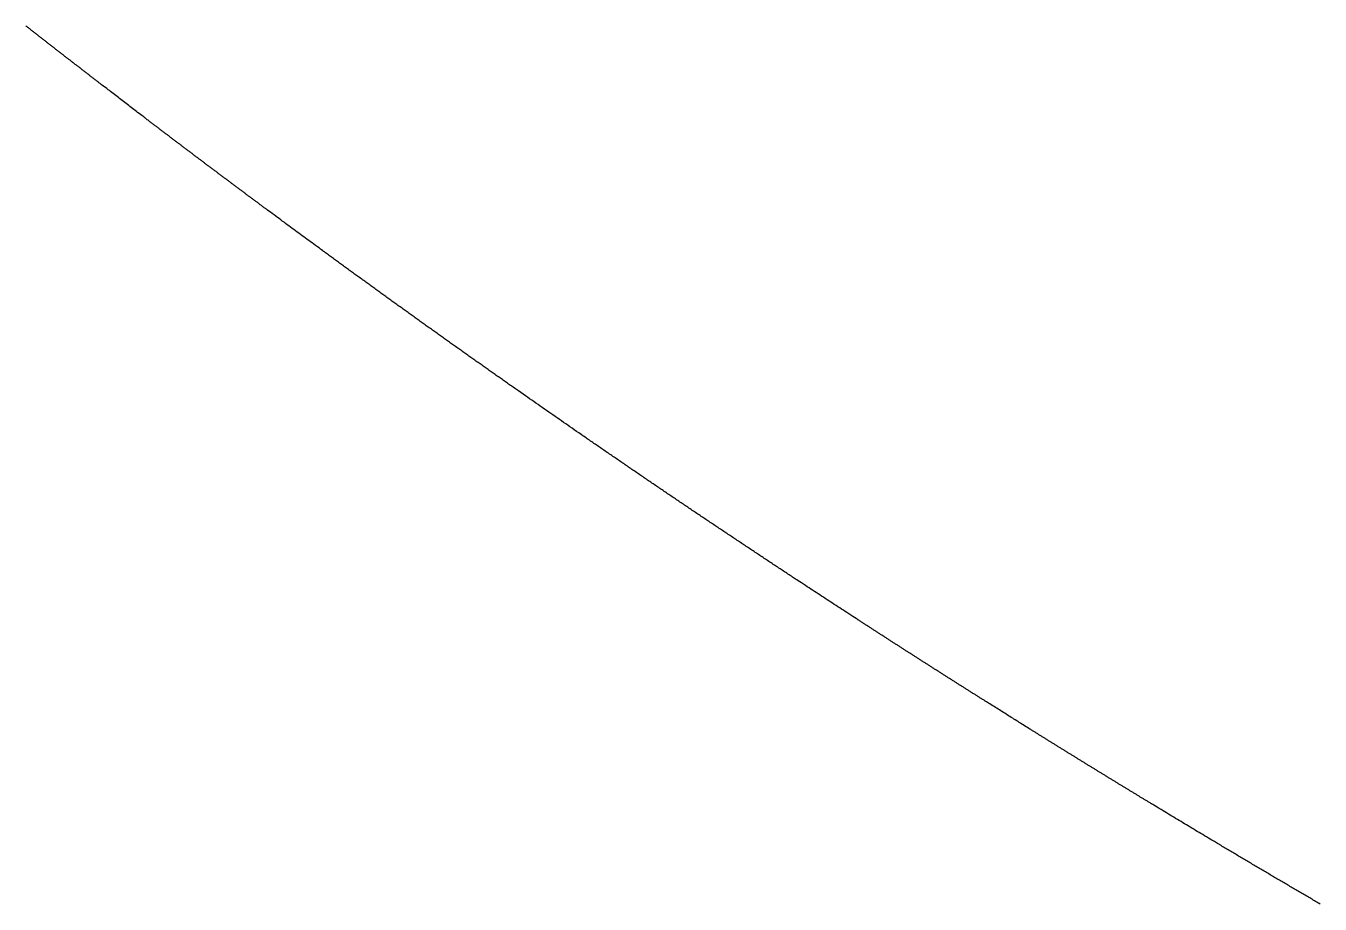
# Model space of a CAD drawing. Header units: millimetres. Extents: x 0 to 2438, y 0 to 1219.
# Drawn here: x 204.897 to 208.221, y 427.271 to 429.526 of the extents above; entities that cross this region are included whole.
import ezdxf

# ---------------------------------------------------------------- set-up
doc = ezdxf.new("R2010")
doc.units = ezdxf.units.MM
doc.layers.add('CUT_AIRCRAFT', color=7, linetype='Continuous')

msp = doc.modelspace()

# ---------------------------------------------------------------- linework, layer by layer
at = {"layer": 'CUT_AIRCRAFT'}
msp.add_lwpolyline([(208.2209, 427.2712), (208.2179, 427.2729), (208.2149, 427.2747), (208.2119, 427.2764), (208.2089, 427.2782), (208.2059, 427.28), (208.2029, 427.2817), (208.1999, 427.2835), (208.1969, 427.2852), (208.1939, 427.287), (208.1909, 427.2887), (208.1879, 427.2905), (208.1849, 427.2922), (208.1819, 427.294), (208.1789, 427.2957), (208.1759, 427.2975), (208.1729, 427.2993), (208.1699, 427.301), (208.1669, 427.3028), (208.1639, 427.3045), (208.1609, 427.3063), (208.1579, 427.308), (208.1549, 427.3098), (208.1519, 427.3116), (208.1489, 427.3133), (208.1459, 427.3151), (208.1429, 427.3168), (208.1399, 427.3186), (208.1369, 427.3204), (208.1339, 427.3221), (208.1309, 427.3239), (208.1279, 427.3256), (208.1249, 427.3274), (208.1219, 427.3292), (208.1189, 427.3309), (208.1159, 427.3327), (208.1129, 427.3345), (208.1099, 427.3362), (208.107, 427.338), (208.1039, 427.3398), (208.101, 427.3415), (208.098, 427.3433), (208.095, 427.345), (208.092, 427.3468), (208.089, 427.3486), (208.086, 427.3503), (208.083, 427.3521), (208.08, 427.3539), (208.077, 427.3556), (208.074, 427.3574), (208.071, 427.3592), (208.068, 427.361), (208.065, 427.3627), (208.062, 427.3645), (208.059, 427.3663), (208.056, 427.368), (208.0531, 427.3698), (208.0501, 427.3716), (208.0471, 427.3733), (208.0441, 427.3751), (208.0411, 427.3769), (208.0381, 427.3787), (208.0351, 427.3804), (208.0321, 427.3822), (208.0291, 427.384), (208.0261, 427.3858), (208.0231, 427.3875), (208.0202, 427.3893), (208.0172, 427.3911), (208.0142, 427.3929), (208.0112, 427.3946), (208.0082, 427.3964), (208.0052, 427.3982), (208.0022, 427.4), (207.9992, 427.4017), (207.9963, 427.4035), (207.9933, 427.4053), (207.9903, 427.4071), (207.9873, 427.4089), (207.9843, 427.4106), (207.9813, 427.4124), (207.9783, 427.4142), (207.9754, 427.416), (207.9724, 427.4177), (207.9694, 427.4195), (207.9664, 427.4213), (207.9633, 427.4231), (207.9603, 427.425), (207.9573, 427.4267), (207.9544, 427.4284), (207.9517, 427.43), (207.949, 427.4317), (207.946, 427.4335), (207.9425, 427.4356), (207.9384, 427.438), (207.9337, 427.4408), (207.9288, 427.4437), (207.9239, 427.4467), (207.9191, 427.4496), (207.9144, 427.4524), (207.9099, 427.4551), (207.9053, 427.4579), (207.9007, 427.4606), (207.896, 427.4634), (207.8913, 427.4662), (207.8867, 427.469), (207.882, 427.4718), (207.8774, 427.4746), (207.8727, 427.4774), (207.8681, 427.4802), (207.8635, 427.483), (207.8588, 427.4858), (207.8542, 427.4886), (207.8495, 427.4914), (207.8448, 427.4942), (207.8402, 427.497), (207.8355, 427.4998), (207.8309, 427.5026), (207.8264, 427.5053), (207.8219, 427.508), (207.8173, 427.5108), (207.8124, 427.5138), (207.8072, 427.5169), (207.8022, 427.52), (207.7976, 427.5228), (207.7938, 427.525), (207.7912, 427.5266), (207.7895, 427.5276), (207.7883, 427.5284), (207.7872, 427.5291), (207.7858, 427.5299), (207.7841, 427.5309), (207.7823, 427.532), (207.7805, 427.5331), (207.7788, 427.5342), (207.7771, 427.5352), (207.7755, 427.5362), (207.7739, 427.5371), (207.7722, 427.5381), (207.7706, 427.5391), (207.7689, 427.5402), (207.7672, 427.5412), (207.7655, 427.5422), (207.7639, 427.5432), (207.7622, 427.5442), (207.7605, 427.5452), (207.7589, 427.5462), (207.7572, 427.5472), (207.7556, 427.5482), (207.7539, 427.5493), (207.7522, 427.5503), (207.7506, 427.5513), (207.7489, 427.5523), (207.7473, 427.5533), (207.7456, 427.5543), (207.7439, 427.5553), (207.7423, 427.5563), (207.7406, 427.5574), (207.7389, 427.5584), (207.7373, 427.5594), (207.7356, 427.5604), (207.7339, 427.5614), (207.7323, 427.5624), (207.7306, 427.5634), (207.729, 427.5644), (207.7273, 427.5654), (207.7256, 427.5665), (207.724, 427.5675), (207.7223, 427.5685), (207.7207, 427.5695), (207.719, 427.5705), (207.7173, 427.5715), (207.7157, 427.5725), (207.714, 427.5736), (207.7124, 427.5746), (207.7107, 427.5756), (207.709, 427.5766), (207.7074, 427.5776), (207.7057, 427.5786), (207.704, 427.5796), (207.7024, 427.5806), (207.7007, 427.5817), (207.6991, 427.5827), (207.6974, 427.5837), (207.6958, 427.5847), (207.6941, 427.5857), (207.6924, 427.5867), (207.6908, 427.5878), (207.6891, 427.5888), (207.6874, 427.5898), (207.6858, 427.5908), (207.6841, 427.5918), (207.6825, 427.5928), (207.6808, 427.5938), (207.6791, 427.5949), (207.6775, 427.5959), (207.6758, 427.5969), (207.6742, 427.5979), (207.6725, 427.5989), (207.6709, 427.5999), (207.6692, 427.601), (207.6675, 427.602), (207.6659, 427.603), (207.6642, 427.604), (207.6626, 427.605), (207.6609, 427.606), (207.6592, 427.6071), (207.6576, 427.6081), (207.6559, 427.6091), (207.6543, 427.6101), (207.6526, 427.6111), (207.6509, 427.6121), (207.6493, 427.6132), (207.6476, 427.6142), (207.646, 427.6152), (207.6443, 427.6162), (207.6427, 427.6172), (207.641, 427.6182), (207.6393, 427.6193), (207.6377, 427.6203), (207.636, 427.6213), (207.6344, 427.6223), (207.6327, 427.6233), (207.631, 427.6244), (207.6294, 427.6254), (207.6277, 427.6264), (207.6261, 427.6274), (207.6244, 427.6284), (207.6227, 427.6295), (207.6211, 427.6305), (207.6194, 427.6315), (207.6178, 427.6325), (207.6161, 427.6335), (207.6145, 427.6346), (207.6128, 427.6356), (207.6112, 427.6366), (207.6095, 427.6376), (207.6078, 427.6386), (207.6062, 427.6397), (207.6045, 427.6407), (207.6029, 427.6417), (207.6012, 427.6427), (207.5996, 427.6437), (207.5979, 427.6448), (207.5962, 427.6458), (207.5946, 427.6468), (207.5929, 427.6478), (207.5913, 427.6488), (207.5896, 427.6499), (207.588, 427.6509), (207.5863, 427.6519), (207.5847, 427.6529), (207.583, 427.654), (207.5813, 427.655), (207.5797, 427.656), (207.578, 427.657), (207.5764, 427.658), (207.5747, 427.6591), (207.5731, 427.6601), (207.5714, 427.6611), (207.5697, 427.6621), (207.5681, 427.6632), (207.5664, 427.6642), (207.5648, 427.6652), (207.5631, 427.6662), (207.5615, 427.6673), (207.5598, 427.6683), (207.5582, 427.6693), (207.5565, 427.6703), (207.5549, 427.6713), (207.5532, 427.6724), (207.5515, 427.6734), (207.5499, 427.6744), (207.5482, 427.6754), (207.5466, 427.6765), (207.5449, 427.6775), (207.5433, 427.6785), (207.5416, 427.6795), (207.54, 427.6806), (207.5383, 427.6816), (207.5367, 427.6826), (207.535, 427.6836), (207.5334, 427.6847), (207.5317, 427.6857), (207.53, 427.6867), (207.5284, 427.6877), (207.5267, 427.6888), (207.5251, 427.6898), (207.5234, 427.6908), (207.5218, 427.6918), (207.5201, 427.6929), (207.5185, 427.6939), (207.5168, 427.6949), (207.5152, 427.696), (207.5135, 427.697), (207.5119, 427.698), (207.5102, 427.699), (207.5086, 427.7001), (207.5069, 427.7011), (207.5052, 427.7021), (207.5036, 427.7031), (207.5019, 427.7042), (207.5003, 427.7052), (207.4986, 427.7062), (207.497, 427.7073), (207.4953, 427.7083), (207.4937, 427.7093), (207.4921, 427.7103), (207.4904, 427.7113), (207.4887, 427.7124), (207.487, 427.7135), (207.4853, 427.7145), (207.4836, 427.7156), (207.4821, 427.7165), (207.4808, 427.7173), (207.4794, 427.7182), (207.4777, 427.7193), (207.4755, 427.7206), (207.4726, 427.7224), (207.4692, 427.7245), (207.4656, 427.7268), (207.4618, 427.7291), (207.4583, 427.7314), (207.4548, 427.7335), (207.4515, 427.7356), (207.4482, 427.7377), (207.4448, 427.7398), (207.4414, 427.7419), (207.4379, 427.7441), (207.4345, 427.7462), (207.4311, 427.7484), (207.4276, 427.7505), (207.4242, 427.7527), (207.4208, 427.7548), (207.4174, 427.7569), (207.414, 427.7591), (207.4106, 427.7612), (207.4072, 427.7633), (207.4037, 427.7655), (207.4003, 427.7677), (207.3969, 427.7698), (207.3935, 427.7719), (207.3902, 427.774), (207.3868, 427.7761), (207.3834, 427.7783), (207.3799, 427.7805), (207.3762, 427.7828), (207.3725, 427.7851), (207.3691, 427.7872), (207.3662, 427.7891), (207.3639, 427.7905), (207.3622, 427.7916), (207.3606, 427.7926), (207.3592, 427.7935), (207.3575, 427.7945), (207.3558, 427.7956), (207.3539, 427.7968), (207.3521, 427.798), (207.3503, 427.7991), (207.3485, 427.8002), (207.3468, 427.8013), (207.3451, 427.8024), (207.3433, 427.8035), (207.3415, 427.8046), (207.3398, 427.8057), (207.338, 427.8068), (207.3362, 427.808), (207.3345, 427.8091), (207.3327, 427.8102), (207.331, 427.8113), (207.3292, 427.8124), (207.3274, 427.8135), (207.3257, 427.8146), (207.3239, 427.8157), (207.3221, 427.8169), (207.3204, 427.818), (207.3186, 427.8191), (207.3169, 427.8202), (207.3151, 427.8213), (207.3133, 427.8224), (207.3116, 427.8235), (207.3098, 427.8247), (207.3081, 427.8258), (207.3063, 427.8269), (207.3045, 427.828), (207.3028, 427.8291), (207.301, 427.8302), (207.2993, 427.8313), (207.2975, 427.8325), (207.2957, 427.8336), (207.294, 427.8347), (207.2922, 427.8358), (207.2904, 427.8369), (207.2887, 427.838), (207.2869, 427.8391), (207.2852, 427.8403), (207.2834, 427.8414), (207.2816, 427.8425), (207.2799, 427.8436), (207.2781, 427.8447), (207.2764, 427.8458), (207.2746, 427.847), (207.2728, 427.8481), (207.2711, 427.8492), (207.2693, 427.8503), (207.2676, 427.8514), (207.2658, 427.8525), (207.264, 427.8537), (207.2623, 427.8548), (207.2605, 427.8559), (207.2588, 427.857), (207.257, 427.8581), (207.2552, 427.8593), (207.2535, 427.8604), (207.2517, 427.8615), (207.25, 427.8626), (207.2482, 427.8637), (207.2465, 427.8648), (207.2447, 427.866), (207.2429, 427.8671), (207.2412, 427.8682), (207.2394, 427.8693), (207.2377, 427.8704), (207.2359, 427.8716), (207.2341, 427.8727), (207.2324, 427.8738), (207.2306, 427.8749), (207.2289, 427.876), (207.2271, 427.8772), (207.2254, 427.8783), (207.2236, 427.8794), (207.2218, 427.8805), (207.2201, 427.8816), (207.2183, 427.8828), (207.2166, 427.8839), (207.2148, 427.885), (207.2131, 427.8861), (207.2113, 427.8872), (207.2095, 427.8884), (207.2078, 427.8895), (207.206, 427.8906), (207.2043, 427.8917), (207.2025, 427.8928), (207.2008, 427.894), (207.199, 427.8951), (207.1972, 427.8962), (207.1955, 427.8973), (207.1937, 427.8985), (207.192, 427.8996), (207.1902, 427.9007), (207.1885, 427.9018), (207.1867, 427.9029), (207.185, 427.9041), (207.1832, 427.9052), (207.1814, 427.9063), (207.1797, 427.9074), (207.1779, 427.9086), (207.1762, 427.9097), (207.1744, 427.9108), (207.1727, 427.9119), (207.1709, 427.9131), (207.1692, 427.9142), (207.1674, 427.9153), (207.1656, 427.9164), (207.1639, 427.9176), (207.1621, 427.9187), (207.1604, 427.9198), (207.1586, 427.9209), (207.1569, 427.922), (207.1551, 427.9232), (207.1534, 427.9243), (207.1516, 427.9254), (207.1499, 427.9266), (207.1481, 427.9277), (207.1463, 427.9288), (207.1446, 427.9299), (207.1428, 427.9311), (207.1411, 427.9322), (207.1393, 427.9333), (207.1376, 427.9344), (207.1358, 427.9356), (207.1341, 427.9367), (207.1323, 427.9378), (207.1306, 427.9389), (207.1288, 427.9401), (207.127, 427.9412), (207.1253, 427.9423), (207.1235, 427.9434), (207.1218, 427.9446), (207.12, 427.9457), (207.1183, 427.9468), (207.1165, 427.948), (207.1148, 427.9491), (207.113, 427.9502), (207.1113, 427.9513), (207.1095, 427.9525), (207.1078, 427.9536), (207.106, 427.9547), (207.1043, 427.9559), (207.1025, 427.957), (207.1008, 427.9581), (207.099, 427.9592), (207.0973, 427.9604), (207.0955, 427.9615), (207.0938, 427.9626), (207.092, 427.9638), (207.0902, 427.9649), (207.0885, 427.966), (207.0867, 427.9671), (207.085, 427.9683), (207.0832, 427.9694), (207.0815, 427.9705), (207.0797, 427.9717), (207.078, 427.9728), (207.0762, 427.9739), (207.0745, 427.9751), (207.0727, 427.9762), (207.071, 427.9773), (207.0692, 427.9785), (207.0675, 427.9796), (207.0657, 427.9807), (207.064, 427.9818), (207.0622, 427.983), (207.0605, 427.9841), (207.0588, 427.9852), (207.057, 427.9864), (207.0552, 427.9875), (207.0535, 427.9886), (207.0517, 427.9898), (207.05, 427.9909), (207.0483, 427.992), (207.0466, 427.9931), (207.0448, 427.9943), (207.043, 427.9954), (207.0411, 427.9967), (207.0393, 427.9979), (207.0375, 427.999), (207.036, 428), (207.0347, 428.0008), (207.0334, 428.0016), (207.0316, 428.0028), (207.029, 428.0045), (207.0252, 428.0069), (207.0206, 428.0099), (207.0155, 428.0133), (207.0104, 428.0166), (207.0055, 428.0198), (207.0008, 428.0228), (206.9963, 428.0258), (206.9917, 428.0287), (206.9871, 428.0317), (206.9825, 428.0347), (206.9778, 428.0378), (206.9731, 428.0408), (206.9684, 428.0439), (206.9638, 428.0469), (206.9591, 428.05), (206.9545, 428.053), (206.9498, 428.056), (206.9452, 428.059), (206.9406, 428.0621), (206.9359, 428.0651), (206.9312, 428.0682), (206.9265, 428.0712), (206.9219, 428.0743), (206.9173, 428.0773), (206.9127, 428.0803), (206.9081, 428.0833), (206.9035, 428.0863), (206.8987, 428.0895), (206.8938, 428.0927), (206.8889, 428.096), (206.8842, 428.099), (206.8801, 428.1017), (206.8767, 428.1039), (206.8738, 428.1059), (206.8711, 428.1076), (206.8685, 428.1093), (206.8658, 428.1111), (206.8629, 428.113), (206.8599, 428.115), (206.8569, 428.117), (206.854, 428.1189), (206.8511, 428.1208), (206.8482, 428.1227), (206.8453, 428.1246), (206.8424, 428.1265), (206.8395, 428.1284), (206.8366, 428.1303), (206.8337, 428.1322), (206.8308, 428.1342), (206.8279, 428.1361), (206.825, 428.138), (206.8221, 428.1399), (206.8193, 428.1418), (206.8163, 428.1437), (206.8134, 428.1456), (206.8106, 428.1475), (206.8077, 428.1495), (206.8048, 428.1514), (206.8019, 428.1533), (206.799, 428.1552), (206.7961, 428.1571), (206.7932, 428.159), (206.7903, 428.161), (206.7874, 428.1629), (206.7845, 428.1648), (206.7816, 428.1667), (206.7787, 428.1686), (206.7758, 428.1706), (206.7729, 428.1725), (206.77, 428.1744), (206.7671, 428.1763), (206.7643, 428.1782), (206.7614, 428.1802), (206.7585, 428.1821), (206.7556, 428.184), (206.7527, 428.1859), (206.7498, 428.1878), (206.7469, 428.1898), (206.744, 428.1917), (206.7411, 428.1936), (206.7382, 428.1955), (206.7353, 428.1975), (206.7325, 428.1994), (206.7296, 428.2013), (206.7267, 428.2032), (206.7238, 428.2052), (206.7209, 428.2071), (206.718, 428.209), (206.7151, 428.2109), (206.7122, 428.2129), (206.7093, 428.2148), (206.7064, 428.2167), (206.7036, 428.2186), (206.7007, 428.2206), (206.6978, 428.2225), (206.6949, 428.2244), (206.692, 428.2264), (206.6891, 428.2283), (206.6862, 428.2302), (206.6834, 428.2321), (206.6805, 428.2341), (206.6776, 428.236), (206.6747, 428.2379), (206.6718, 428.2399), (206.6689, 428.2418), (206.6661, 428.2437), (206.6632, 428.2457), (206.6603, 428.2476), (206.6574, 428.2495), (206.6545, 428.2515), (206.6516, 428.2534), (206.6487, 428.2553), (206.6459, 428.2573), (206.643, 428.2592), (206.6401, 428.2611), (206.6372, 428.2631), (206.6343, 428.265), (206.6315, 428.2669), (206.6286, 428.2689), (206.6257, 428.2708), (206.6228, 428.2727), (206.6199, 428.2747), (206.617, 428.2766), (206.6142, 428.2786), (206.6113, 428.2805), (206.6084, 428.2824), (206.6055, 428.2844), (206.6026, 428.2863), (206.5998, 428.2883), (206.5969, 428.2902), (206.594, 428.2921), (206.5911, 428.2941), (206.5882, 428.296), (206.5854, 428.298), (206.5825, 428.2999), (206.5796, 428.3018), (206.5767, 428.3038), (206.5739, 428.3057), (206.571, 428.3077), (206.5681, 428.3096), (206.5652, 428.3116), (206.5624, 428.3135), (206.5595, 428.3155), (206.5566, 428.3174), (206.5537, 428.3193), (206.5508, 428.3213), (206.548, 428.3232), (206.5451, 428.3252), (206.5422, 428.3271), (206.5394, 428.3291), (206.5365, 428.331), (206.5336, 428.333), (206.5307, 428.3349), (206.5279, 428.3369), (206.525, 428.3388), (206.5221, 428.3408), (206.5192, 428.3427), (206.5164, 428.3447), (206.5135, 428.3466), (206.5106, 428.3486), (206.5077, 428.3505), (206.5049, 428.3525), (206.502, 428.3544), (206.4991, 428.3564), (206.4963, 428.3583), (206.4934, 428.3603), (206.4905, 428.3622), (206.4877, 428.3642), (206.4848, 428.3661), (206.4819, 428.3681), (206.479, 428.37), (206.4762, 428.372), (206.4733, 428.3739), (206.4704, 428.3759), (206.4676, 428.3779), (206.4647, 428.3798), (206.4618, 428.3818), (206.459, 428.3837), (206.4561, 428.3857), (206.4532, 428.3876), (206.4504, 428.3896), (206.4475, 428.3916), (206.4446, 428.3935), (206.4418, 428.3955), (206.4389, 428.3974), (206.436, 428.3994), (206.4332, 428.4014), (206.4303, 428.4033), (206.4274, 428.4053), (206.4246, 428.4072), (206.4217, 428.4092), (206.4188, 428.4112), (206.416, 428.4131), (206.4131, 428.4151), (206.4102, 428.417), (206.4074, 428.419), (206.4045, 428.421), (206.4016, 428.4229), (206.3988, 428.4249), (206.3959, 428.4269), (206.3931, 428.4288), (206.3902, 428.4308), (206.3873, 428.4328), (206.3845, 428.4347), (206.3816, 428.4367), (206.3787, 428.4386), (206.3759, 428.4406), (206.373, 428.4426), (206.3702, 428.4446), (206.3673, 428.4465), (206.3644, 428.4485), (206.3616, 428.4505), (206.3588, 428.4524), (206.3559, 428.4543), (206.3531, 428.4563), (206.3501, 428.4583), (206.3472, 428.4604), (206.3442, 428.4624), (206.3414, 428.4644), (206.3387, 428.4662), (206.3363, 428.4679), (206.3338, 428.4696), (206.331, 428.4716), (206.3273, 428.4741), (206.3226, 428.4773), (206.3171, 428.4811), (206.3113, 428.4852), (206.3053, 428.4893), (206.2996, 428.4932), (206.2942, 428.497), (206.2888, 428.5007), (206.2834, 428.5044), (206.278, 428.5082), (206.2725, 428.512), (206.267, 428.5158), (206.2615, 428.5196), (206.256, 428.5234), (206.2505, 428.5273), (206.2451, 428.5311), (206.2396, 428.5349), (206.2341, 428.5386), (206.2287, 428.5425), (206.2232, 428.5463), (206.2177, 428.5501), (206.2122, 428.5539), (206.2067, 428.5578), (206.2012, 428.5616), (206.1959, 428.5653), (206.1905, 428.5691), (206.1852, 428.5728), (206.1797, 428.5766), (206.174, 428.5806), (206.168, 428.5848), (206.1622, 428.5889), (206.1567, 428.5927), (206.1521, 428.5959), (206.1487, 428.5984), (206.146, 428.6002), (206.1438, 428.6018), (206.1417, 428.6033), (206.1393, 428.6049), (206.1367, 428.6068), (206.134, 428.6087), (206.1312, 428.6106), (206.1285, 428.6125), (206.1259, 428.6143), (206.1233, 428.6161), (206.1208, 428.618), (206.1182, 428.6198), (206.1156, 428.6216), (206.1129, 428.6235), (206.1103, 428.6253), (206.1077, 428.6271), (206.1051, 428.629), (206.1025, 428.6308), (206.0999, 428.6327), (206.0972, 428.6345), (206.0946, 428.6363), (206.092, 428.6382), (206.0894, 428.64), (206.0868, 428.6419), (206.0842, 428.6437), (206.0816, 428.6455), (206.079, 428.6474), (206.0763, 428.6492), (206.0737, 428.6511), (206.0711, 428.6529), (206.0685, 428.6548), (206.0659, 428.6566), (206.0633, 428.6584), (206.0607, 428.6603), (206.0581, 428.6621), (206.0555, 428.664), (206.0529, 428.6658), (206.0503, 428.6677), (206.0476, 428.6695), (206.045, 428.6714), (206.0424, 428.6732), (206.0398, 428.6751), (206.0372, 428.6769), (206.0346, 428.6787), (206.032, 428.6806), (206.0294, 428.6824), (206.0268, 428.6843), (206.0242, 428.6861), (206.0216, 428.688), (206.019, 428.6898), (206.0164, 428.6917), (206.0137, 428.6935), (206.0111, 428.6954), (206.0085, 428.6972), (206.0059, 428.6991), (206.0033, 428.7009), (206.0007, 428.7028), (205.9981, 428.7046), (205.9955, 428.7065), (205.9929, 428.7083), (205.9903, 428.7102), (205.9877, 428.712), (205.9851, 428.7139), (205.9825, 428.7157), (205.9799, 428.7176), (205.9773, 428.7194), (205.9747, 428.7213), (205.9721, 428.7232), (205.9695, 428.725), (205.9669, 428.7269), (205.9643, 428.7287), (205.9617, 428.7306), (205.9591, 428.7324), (205.9565, 428.7343), (205.9539, 428.7361), (205.9513, 428.738), (205.9487, 428.7398), (205.9461, 428.7417), (205.9435, 428.7436), (205.9409, 428.7454), (205.9383, 428.7473), (205.9357, 428.7491), (205.9331, 428.751), (205.9305, 428.7528), (205.9279, 428.7547), (205.9253, 428.7566), (205.9227, 428.7584), (205.9201, 428.7603), (205.9175, 428.7621), (205.9149, 428.764), (205.9123, 428.7659), (205.9097, 428.7677), (205.9071, 428.7696), (205.9045, 428.7714), (205.9019, 428.7733), (205.8993, 428.7752), (205.8967, 428.777), (205.8941, 428.7789), (205.8915, 428.7808), (205.8889, 428.7826), (205.8863, 428.7845), (205.8837, 428.7863), (205.8811, 428.7882), (205.8785, 428.7901), (205.8759, 428.7919), (205.8733, 428.7938), (205.8707, 428.7957), (205.8681, 428.7975), (205.8656, 428.7994), (205.863, 428.8013), (205.8604, 428.8031), (205.8578, 428.805), (205.8552, 428.8069), (205.8526, 428.8087), (205.85, 428.8106), (205.8474, 428.8125), (205.8448, 428.8143), (205.8422, 428.8162), (205.8396, 428.8181), (205.837, 428.8199), (205.8344, 428.8218), (205.8318, 428.8237), (205.8292, 428.8255), (205.8267, 428.8274), (205.8241, 428.8293), (205.8215, 428.8311), (205.8189, 428.833), (205.8163, 428.8349), (205.8137, 428.8368), (205.8111, 428.8386), (205.8085, 428.8405), (205.8059, 428.8424), (205.8033, 428.8442), (205.8007, 428.8461), (205.7982, 428.848), (205.7956, 428.8499), (205.793, 428.8517), (205.7904, 428.8536), (205.7878, 428.8555), (205.7852, 428.8574), (205.7826, 428.8592), (205.78, 428.8611), (205.7775, 428.863), (205.7749, 428.8649), (205.7723, 428.8667), (205.7697, 428.8686), (205.7671, 428.8705), (205.7645, 428.8724), (205.7619, 428.8742), (205.7594, 428.8761), (205.7568, 428.878), (205.7542, 428.8799), (205.7516, 428.8817), (205.749, 428.8836), (205.7464, 428.8855), (205.7438, 428.8874), (205.7413, 428.8893), (205.7387, 428.8911), (205.7361, 428.893), (205.7335, 428.8949), (205.7309, 428.8968), (205.7283, 428.8987), (205.7258, 428.9005), (205.7232, 428.9024), (205.7206, 428.9043), (205.718, 428.9062), (205.7154, 428.9081), (205.7128, 428.9099), (205.7103, 428.9118), (205.7077, 428.9137), (205.7051, 428.9156), (205.7025, 428.9175), (205.6999, 428.9194), (205.6974, 428.9212), (205.6948, 428.9231), (205.6922, 428.925), (205.6896, 428.9269), (205.687, 428.9288), (205.6844, 428.9307), (205.6819, 428.9325), (205.6793, 428.9344), (205.6767, 428.9363), (205.6741, 428.9382), (205.6715, 428.9402), (205.6688, 428.9421), (205.6662, 428.944), (205.6638, 428.9458), (205.6615, 428.9474), (205.6592, 428.9491), (205.6566, 428.951), (205.6535, 428.9533), (205.6498, 428.9561), (205.6455, 428.9592), (205.641, 428.9625), (205.6365, 428.9658), (205.6321, 428.969), (205.6278, 428.9722), (205.6236, 428.9752), (205.6194, 428.9783), (205.6152, 428.9814), (205.611, 428.9845), (205.6067, 428.9877), (205.6024, 428.9908), (205.5982, 428.994), (205.5939, 428.9971), (205.5897, 429.0002), (205.5854, 429.0033), (205.5812, 429.0065), (205.5769, 429.0096), (205.5727, 429.0127), (205.5684, 429.0159), (205.5641, 429.019), (205.5599, 429.0222), (205.5556, 429.0253), (205.5514, 429.0284), (205.5473, 429.0315), (205.5431, 429.0345), (205.5389, 429.0377), (205.5344, 429.041), (205.5298, 429.0445), (205.5251, 429.0479), (205.5209, 429.051), (205.5175, 429.0536), (205.515, 429.0554), (205.5133, 429.0567), (205.512, 429.0576), (205.5108, 429.0585), (205.5093, 429.0596), (205.5076, 429.0609), (205.5059, 429.0622), (205.5041, 429.0635), (205.5023, 429.0648), (205.5007, 429.066), (205.499, 429.0673), (205.4974, 429.0685), (205.4957, 429.0697), (205.494, 429.071), (205.4923, 429.0722), (205.4907, 429.0735), (205.489, 429.0747), (205.4873, 429.0759), (205.4856, 429.0772), (205.484, 429.0784), (205.4823, 429.0797), (205.4806, 429.0809), (205.4789, 429.0822), (205.4773, 429.0834), (205.4756, 429.0847), (205.4739, 429.0859), (205.4723, 429.0871), (205.4706, 429.0884), (205.4689, 429.0896), (205.4672, 429.0909), (205.4656, 429.0921), (205.4639, 429.0934), (205.4622, 429.0946), (205.4606, 429.0959), (205.4589, 429.0971), (205.4572, 429.0984), (205.4555, 429.0996), (205.4539, 429.1009), (205.4522, 429.1021), (205.4505, 429.1033), (205.4488, 429.1046), (205.4472, 429.1058), (205.4455, 429.1071), (205.4438, 429.1083), (205.4422, 429.1096), (205.4405, 429.1108), (205.4388, 429.1121), (205.4372, 429.1133), (205.4355, 429.1146), (205.4338, 429.1158), (205.4321, 429.1171), (205.4305, 429.1183), (205.4288, 429.1196), (205.4271, 429.1208), (205.4255, 429.1221), (205.4238, 429.1233), (205.4221, 429.1246), (205.4204, 429.1258), (205.4188, 429.1271), (205.4171, 429.1283), (205.4154, 429.1296), (205.4138, 429.1308), (205.4121, 429.1321), (205.4104, 429.1333), (205.4087, 429.1346), (205.4071, 429.1358), (205.4054, 429.1371), (205.4037, 429.1383), (205.4021, 429.1396), (205.4004, 429.1408), (205.3987, 429.1421), (205.3971, 429.1433), (205.3954, 429.1446), (205.3937, 429.1458), (205.3921, 429.1471), (205.3904, 429.1483), (205.3887, 429.1496), (205.387, 429.1508), (205.3854, 429.1521), (205.3837, 429.1533), (205.382, 429.1546), (205.3804, 429.1558), (205.3787, 429.1571), (205.377, 429.1583), (205.3754, 429.1596), (205.3737, 429.1608), (205.372, 429.1621), (205.3704, 429.1633), (205.3687, 429.1646), (205.367, 429.1658), (205.3654, 429.1671), (205.3637, 429.1683), (205.362, 429.1696), (205.3604, 429.1708), (205.3587, 429.1721), (205.357, 429.1734), (205.3554, 429.1746), (205.3537, 429.1759), (205.352, 429.1771), (205.3504, 429.1784), (205.3487, 429.1796), (205.347, 429.1809), (205.3454, 429.1821), (205.3437, 429.1834), (205.342, 429.1846), (205.3404, 429.1859), (205.3387, 429.1872), (205.337, 429.1884), (205.3354, 429.1897), (205.3337, 429.1909), (205.332, 429.1922), (205.3304, 429.1934), (205.3287, 429.1947), (205.327, 429.1959), (205.3254, 429.1972), (205.3237, 429.1984), (205.322, 429.1997), (205.3204, 429.201), (205.3187, 429.2022), (205.317, 429.2035), (205.3154, 429.2047), (205.3137, 429.206), (205.3121, 429.2072), (205.3104, 429.2085), (205.3087, 429.2098), (205.3071, 429.211), (205.3054, 429.2123), (205.3037, 429.2135), (205.3021, 429.2148), (205.3004, 429.216), (205.2987, 429.2173), (205.2971, 429.2186), (205.2954, 429.2198), (205.2937, 429.2211), (205.2921, 429.2223), (205.2904, 429.2236), (205.2888, 429.2248), (205.2871, 429.2261), (205.2854, 429.2274), (205.2838, 429.2286), (205.2821, 429.2299), (205.2805, 429.2311), (205.2788, 429.2324), (205.2771, 429.2337), (205.2755, 429.2349), (205.2738, 429.2362), (205.2721, 429.2374), (205.2705, 429.2387), (205.2688, 429.24), (205.2671, 429.2412), (205.2655, 429.2425), (205.2638, 429.2437), (205.2622, 429.245), (205.2605, 429.2463), (205.2588, 429.2475), (205.2572, 429.2488), (205.2555, 429.25), (205.2538, 429.2513), (205.2522, 429.2526), (205.2505, 429.2538), (205.2489, 429.2551), (205.2472, 429.2563), (205.2456, 429.2576), (205.2439, 429.2589), (205.2422, 429.2601), (205.2406, 429.2614), (205.2389, 429.2626), (205.2372, 429.2639), (205.2356, 429.2652), (205.2339, 429.2664), (205.2323, 429.2677), (205.2306, 429.269), (205.2289, 429.2702), (205.2273, 429.2715), (205.2256, 429.2727), (205.224, 429.274), (205.2223, 429.2753), (205.2206, 429.2765), (205.219, 429.2778), (205.2173, 429.2791), (205.2157, 429.2803), (205.214, 429.2816), (205.2124, 429.2828), (205.2107, 429.2841), (205.2089, 429.2854), (205.2072, 429.2868), (205.2056, 429.288), (205.204, 429.2892), (205.2027, 429.2902), (205.2013, 429.2913), (205.1996, 429.2926), (205.1974, 429.2942), (205.1946, 429.2964), (205.1913, 429.2989), (205.1877, 429.3016), (205.1841, 429.3044), (205.1807, 429.307), (205.1774, 429.3095), (205.1741, 429.312), (205.1709, 429.3145), (205.1676, 429.317), (205.1643, 429.3195), (205.161, 429.3221), (205.1576, 429.3246), (205.1543, 429.3272), (205.151, 429.3297), (205.1477, 429.3322), (205.1444, 429.3348), (205.1411, 429.3373), (205.1378, 429.3398), (205.1345, 429.3424), (205.1311, 429.3449), (205.1278, 429.3475), (205.1245, 429.35), (205.1212, 429.3526), (205.1179, 429.3551), (205.1147, 429.3576), (205.1114, 429.3601), (205.1081, 429.3626), (205.1047, 429.3653), (205.1011, 429.368), (205.0975, 429.3708), (205.0942, 429.3733), (205.0914, 429.3754), (205.0893, 429.3771), (205.0876, 429.3784), (205.0862, 429.3795), (205.0848, 429.3805), (205.0833, 429.3817), (205.0817, 429.383), (205.0799, 429.3843), (205.0782, 429.3856), (205.0765, 429.3869), (205.0749, 429.3882), (205.0732, 429.3895), (205.0716, 429.3907), (205.07, 429.392), (205.0683, 429.3933), (205.0667, 429.3945), (205.065, 429.3958), (205.0634, 429.3971), (205.0617, 429.3984), (205.06, 429.3996), (205.0584, 429.4009), (205.0567, 429.4022), (205.0551, 429.4035), (205.0534, 429.4047), (205.0518, 429.406), (205.0501, 429.4073), (205.0485, 429.4086), (205.0468, 429.4098), (205.0452, 429.4111), (205.0435, 429.4124), (205.0419, 429.4137), (205.0402, 429.415), (205.0386, 429.4162), (205.0369, 429.4175), (205.0353, 429.4188), (205.0336, 429.4201), (205.032, 429.4213), (205.0303, 429.4226), (205.0287, 429.4239), (205.027, 429.4252), (205.0254, 429.4264), (205.0237, 429.4277), (205.0221, 429.429), (205.0204, 429.4303), (205.0188, 429.4316), (205.0171, 429.4328), (205.0155, 429.4341), (205.0138, 429.4354), (205.0122, 429.4367), (205.0105, 429.438), (205.0089, 429.4392), (205.0072, 429.4405), (205.0056, 429.4418), (205.004, 429.4431), (205.0023, 429.4443), (205.0007, 429.4456), (204.999, 429.4469), (204.9974, 429.4482), (204.9957, 429.4495), (204.9941, 429.4507), (204.9924, 429.452), (204.9908, 429.4533), (204.9891, 429.4546), (204.9875, 429.4559), (204.9858, 429.4571), (204.9842, 429.4584), (204.9825, 429.4597), (204.9809, 429.461), (204.9792, 429.4623), (204.9776, 429.4635), (204.9759, 429.4648), (204.9743, 429.4661), (204.9726, 429.4674), (204.971, 429.4687), (204.9693, 429.47), (204.9677, 429.4712), (204.966, 429.4725), (204.9644, 429.4738), (204.9628, 429.4751), (204.9611, 429.4764), (204.9595, 429.4776), (204.9578, 429.4789), (204.9562, 429.4802), (204.9545, 429.4815), (204.9529, 429.4828), (204.9512, 429.4841), (204.9496, 429.4853), (204.9479, 429.4866), (204.9463, 429.4879), (204.9447, 429.4892), (204.943, 429.4905), (204.9414, 429.4918), (204.9397, 429.493), (204.9381, 429.4943), (204.9364, 429.4956), (204.9348, 429.4969), (204.9331, 429.4982), (204.9315, 429.4995), (204.9298, 429.5007), (204.9282, 429.502), (204.9266, 429.5033), (204.9249, 429.5046), (204.9233, 429.5059), (204.9216, 429.5072), (204.92, 429.5085), (204.9184, 429.5097), (204.9167, 429.511), (204.9151, 429.5123), (204.9134, 429.5136), (204.9118, 429.5149), (204.9101, 429.5162), (204.9085, 429.5174), (204.9068, 429.5187), (204.9052, 429.52), (204.9036, 429.5213), (204.9019, 429.5226), (204.9003, 429.5239), (204.8986, 429.5252), (204.897, 429.5265)], dxfattribs=at)

doc.saveas('drawing.dxf')
